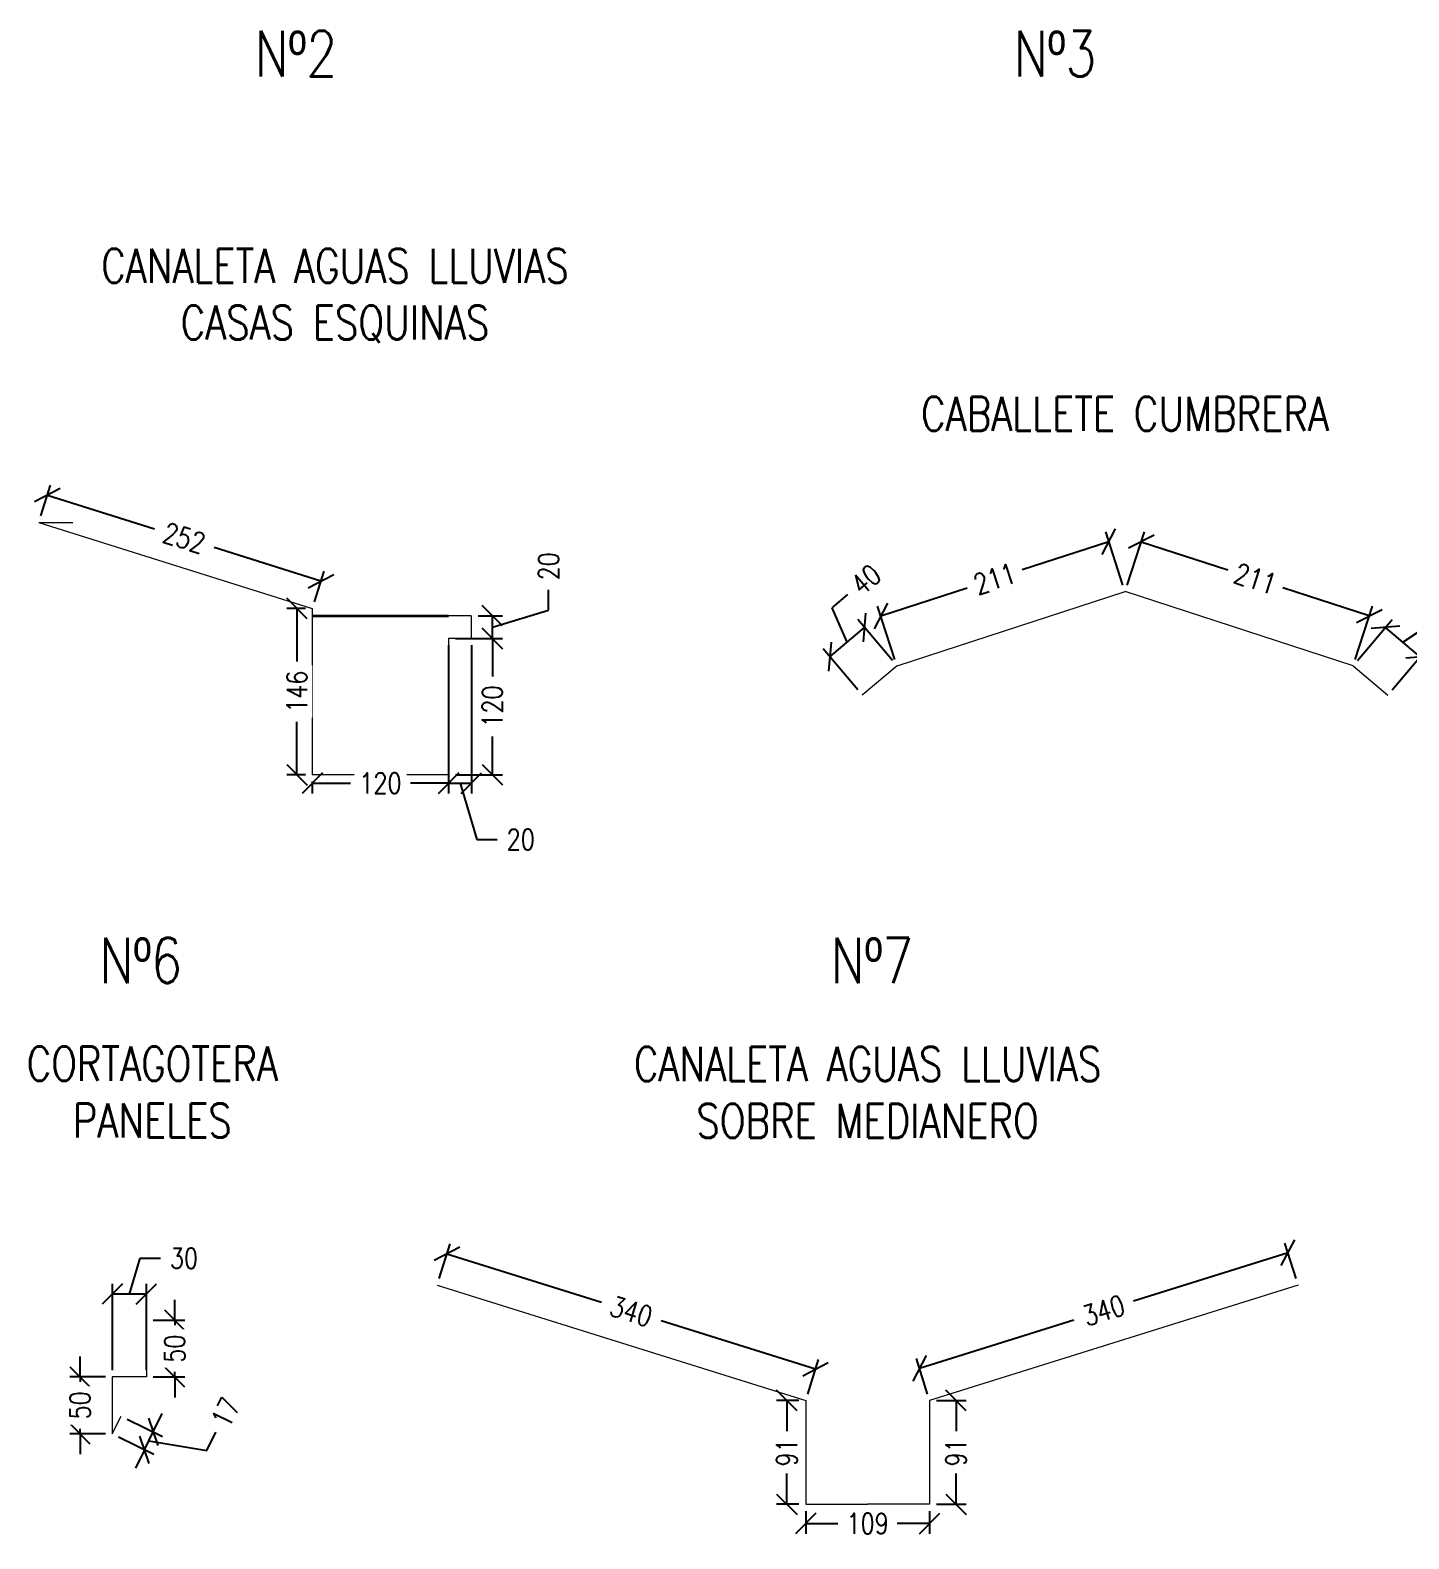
# Model space of a CAD drawing. Header units: metres. Extents: x -2 to 612, y -64 to 156.
# Drawn here: x 505.278 to 506.491, y 12.149 to 13.476 of the extents above; entities that cross this region are included whole.
import ezdxf

# ---------------------------------------------------------------- set-up
doc = ezdxf.new("R2010")
doc.units = ezdxf.units.M
doc.header["$LTSCALE"] = 5
doc.header["$MEASUREMENT"] = 0
doc.layers.get('0').update_dxf_attribs({"color": 30})
doc.layers.get('DEFPOINTS').update_dxf_attribs({"color": 210})
for name, color, linetype, lineweight in [('A-ANNO-DIMS', 3, 'Continuous', 18), ('A-ANNO-SYMB', 3, 'Continuous', 18), ('A-ANNO-TEXT', 3, 'Continuous', 18), ('A-ELEV-MBE1', 7, 'Continuous', 35)]:
    doc.layers.add(name, color=color, linetype=linetype, lineweight=lineweight)
doc.styles.add('E-ROMANS', font='romans.shx', dxfattribs={"width": 0.8})
doc.dimstyles.new('E-0010_TICK_18', dxfattribs={"dimscale": 0.001, "dimtxt": 18, "dimasz": 18, "dimexe": 9, "dimexo": 6, "dimgap": 9, "dimtad": 0, "dimdec": 0, "dimlfac": 1000, "dimzin": 0, "dimdsep": 46, "dimtxsty": 'E-ROMANS', "dimblk": 'OBLIQUE', "dimcen": 9, "dimclrd": 256, "dimclre": 256, "dimclrt": 256, "dimadec": 0, "dimazin": 0, "dimtfac": 1, "dimtdec": 0, "dimtmove": 1, "dimatfit": 3, "dimldrblk": 'OPEN90', "dimfxl": 1, "dimtfill": 1, "dimtolj": 1, "dimtzin": 0, "dimarcsym": 0})

# ---------------------------------------------------------------- blocks, each defined once
blk = doc.blocks.new('_Oblique')
at = {"color": 0, "linetype": 'ByBlock', "lineweight": -2}
blk.add_line((-0.5, -0.5), (0.5, 0.5), dxfattribs=at)
blk = doc.blocks.new('*D1073')
at = {"layer": 'A-ANNO-DIMS', "lineweight": -2, "transparency": 16777216}
for p, q in [((505.2874, 13.0488), (505.2959, 13.0758)), ((505.2932, 13.0672), (505.3873, 13.0376)), ((505.5339, 12.9915), (505.4398, 13.0211)), ((505.5281, 12.9731), (505.5366, 13.0001))]:
    blk.add_line(p, q, dxfattribs=at)
at = {"layer": 'DEFPOINTS', "color": 0, "transparency": 16777216}
for p in [(505.2856, 13.0431), (505.5339, 12.9915), (505.5263, 12.9674)]:
    blk.add_point(p, dxfattribs=at)
at = {"layer": 'A-ANNO-DIMS', "lineweight": -2, "transparency": 16777216, "xscale": 0.018, "yscale": 0.018, "zscale": 0.018}
for p, rotation in [((505.2932, 13.0672), 162.5328064027576), ((505.5339, 12.9915), 342.5328064027576)]:
    blk.add_blockref('_Oblique', p, dxfattribs=dict(at, rotation=rotation))
at = {"layer": 'A-ANNO-DIMS', "transparency": 16777216, "insert": (505.4135, 13.0294), "char_height": 0.018, "attachment_point": 5, "rotation": 342.5328, "style": 'E-ROMANS', "bg_fill": 3, "box_fill_scale": 1.25, "bg_fill_color": 256, "bg_fill_true_color": 13158600, "bg_fill_transparency": 0}
blk.add_mtext('\\A1;252', dxfattribs=at)
blk = doc.blocks.new('_Open90')
at = {"color": 0, "linetype": 'ByBlock', "lineweight": -2}
for p, q in [((0, 0), (-1, 0)), ((-0.5, 0.5), (0, 0)), ((0, 0), (-0.5, -0.5))]:
    blk.add_line(p, q, dxfattribs=at)
blk = doc.blocks.new('*D1074')
at = {"layer": 'A-ANNO-DIMS', "lineweight": -2, "transparency": 16777216}
for p, q in [((505.5203, 12.9674), (505.5038, 12.9674)), ((505.5128, 12.9674), (505.5128, 12.9207)), ((505.5128, 12.821), (505.5128, 12.8677)), ((505.5203, 12.821), (505.5038, 12.821))]:
    blk.add_line(p, q, dxfattribs=at)
at = {"layer": 'DEFPOINTS', "color": 0, "transparency": 16777216}
for p in [(505.5263, 12.9674), (505.5128, 12.821), (505.5263, 12.821)]:
    blk.add_point(p, dxfattribs=at)
at = {"layer": 'A-ANNO-DIMS', "lineweight": -2, "transparency": 16777216, "xscale": 0.018, "yscale": 0.018, "zscale": 0.018}
for p, rotation in [((505.5128, 12.9674), 90), ((505.5128, 12.821), 270)]:
    blk.add_blockref('_Oblique', p, dxfattribs=dict(at, rotation=rotation))
at = {"layer": 'A-ANNO-DIMS', "transparency": 16777216, "insert": (505.5128, 12.8942), "char_height": 0.018, "attachment_point": 5, "rotation": 90, "style": 'E-ROMANS', "bg_fill": 3, "box_fill_scale": 1.25, "bg_fill_color": 256, "bg_fill_true_color": 13158600, "bg_fill_transparency": 0}
blk.add_mtext('\\A1;146', dxfattribs=at)
blk = doc.blocks.new('*D1075')
at = {"layer": 'A-ANNO-DIMS', "lineweight": -2, "transparency": 16777216}
for p, q in [((505.5263, 12.815), (505.5263, 12.8046)), ((505.5263, 12.8136), (505.5598, 12.8136)), ((505.6463, 12.8136), (505.6127, 12.8136)), ((505.6463, 12.815), (505.6463, 12.8046))]:
    blk.add_line(p, q, dxfattribs=at)
at = {"layer": 'DEFPOINTS', "color": 0, "transparency": 16777216}
for p in [(505.5263, 12.821), (505.6463, 12.821), (505.6463, 12.8136)]:
    blk.add_point(p, dxfattribs=at)
at = {"layer": 'A-ANNO-DIMS', "lineweight": -2, "transparency": 16777216, "xscale": 0.018, "yscale": 0.018, "zscale": 0.018, "rotation": 180}
blk.add_blockref('_Oblique', (505.5263, 12.8136), dxfattribs=at)
at = {"layer": 'A-ANNO-DIMS', "lineweight": -2, "transparency": 16777216, "xscale": 0.018, "yscale": 0.018, "zscale": 0.018}
blk.add_blockref('_Oblique', (505.6463, 12.8136), dxfattribs=at)
at = {"layer": 'A-ANNO-DIMS', "transparency": 16777216, "insert": (505.5863, 12.8136), "char_height": 0.018, "attachment_point": 5, "style": 'E-ROMANS', "bg_fill": 3, "box_fill_scale": 1.25, "bg_fill_color": 256, "bg_fill_true_color": 13158600, "bg_fill_transparency": 0}
blk.add_mtext('\\A1;120', dxfattribs=at)
blk = doc.blocks.new('*D1076')
at = {"layer": 'A-ANNO-DIMS', "lineweight": -2, "transparency": 16777216}
for p, q in [((505.6523, 12.941), (505.6938, 12.941)), ((505.6848, 12.941), (505.6848, 12.9075)), ((505.6848, 12.8211), (505.6848, 12.8546)), ((505.6523, 12.8211), (505.6938, 12.8211))]:
    blk.add_line(p, q, dxfattribs=at)
at = {"layer": 'DEFPOINTS', "color": 0, "transparency": 16777216}
for p in [(505.6463, 12.941), (505.6848, 12.941), (505.6463, 12.8211)]:
    blk.add_point(p, dxfattribs=at)
at = {"layer": 'A-ANNO-DIMS', "lineweight": -2, "transparency": 16777216, "xscale": 0.018, "yscale": 0.018, "zscale": 0.018}
for p, rotation in [((505.6848, 12.941), 90), ((505.6848, 12.8211), 270)]:
    blk.add_blockref('_Oblique', p, dxfattribs=dict(at, rotation=rotation))
at = {"layer": 'A-ANNO-DIMS', "transparency": 16777216, "insert": (505.6848, 12.8811), "char_height": 0.018, "attachment_point": 5, "rotation": 90, "style": 'E-ROMANS', "bg_fill": 3, "box_fill_scale": 1.25, "bg_fill_color": 256, "bg_fill_true_color": 13158600, "bg_fill_transparency": 0}
blk.add_mtext('\\A1;120', dxfattribs=at)
blk = doc.blocks.new('*D1077')
at = {"layer": 'A-ANNO-DIMS', "lineweight": -2, "transparency": 16777216}
for p, q in [((505.7343, 12.9659), (505.7343, 12.9839)), ((505.6723, 12.961), (505.6938, 12.961)), ((505.6848, 12.951), (505.7343, 12.9659)), ((505.6848, 12.941), (505.6848, 12.961)), ((505.6523, 12.941), (505.6938, 12.941))]:
    blk.add_line(p, q, dxfattribs=at)
at = {"layer": 'DEFPOINTS', "color": 0, "transparency": 16777216}
for p in [(505.6663, 12.961), (505.6848, 12.961), (505.6463, 12.941)]:
    blk.add_point(p, dxfattribs=at)
at = {"layer": 'A-ANNO-DIMS', "lineweight": -2, "transparency": 16777216, "xscale": 0.018, "yscale": 0.018, "zscale": 0.018}
for p, rotation in [((505.6848, 12.961), 90), ((505.6848, 12.941), 270)]:
    blk.add_blockref('_Oblique', p, dxfattribs=dict(at, rotation=rotation))
at = {"layer": 'A-ANNO-DIMS', "transparency": 16777216, "insert": (505.7343, 13.0045), "char_height": 0.018, "attachment_point": 5, "rotation": 90, "style": 'E-ROMANS', "bg_fill": 3, "box_fill_scale": 1.25, "bg_fill_color": 256, "bg_fill_true_color": 13158600, "bg_fill_transparency": 0}
blk.add_mtext('\\A1;20', dxfattribs=at)
blk = doc.blocks.new('*D1078')
at = {"layer": 'A-ANNO-DIMS', "lineweight": -2, "transparency": 16777216}
for p, q in [((505.6463, 12.935), (505.6463, 12.8046)), ((505.6663, 12.935), (505.6663, 12.8046)), ((505.6463, 12.8136), (505.6663, 12.8136)), ((505.6563, 12.8136), (505.6711, 12.7641)), ((505.6711, 12.7641), (505.6891, 12.7641))]:
    blk.add_line(p, q, dxfattribs=at)
at = {"layer": 'DEFPOINTS', "color": 0, "transparency": 16777216}
for p in [(505.6463, 12.941), (505.6663, 12.941), (505.6663, 12.8136)]:
    blk.add_point(p, dxfattribs=at)
at = {"layer": 'A-ANNO-DIMS', "lineweight": -2, "transparency": 16777216, "xscale": 0.018, "yscale": 0.018, "zscale": 0.018, "rotation": 180}
blk.add_blockref('_Oblique', (505.6463, 12.8136), dxfattribs=at)
at = {"layer": 'A-ANNO-DIMS', "lineweight": -2, "transparency": 16777216, "xscale": 0.018, "yscale": 0.018, "zscale": 0.018}
blk.add_blockref('_Oblique', (505.6663, 12.8136), dxfattribs=at)
at = {"layer": 'A-ANNO-DIMS', "transparency": 16777216, "insert": (505.7098, 12.7641), "char_height": 0.018, "attachment_point": 5, "style": 'E-ROMANS', "bg_fill": 3, "box_fill_scale": 1.25, "bg_fill_color": 256, "bg_fill_true_color": 13158600, "bg_fill_transparency": 0}
blk.add_mtext('\\A1;20', dxfattribs=at)
blk = doc.blocks.new('*D1079')
at = {"layer": 'A-ANNO-DIMS', "lineweight": -2, "transparency": 16777216}
for p, q in [((505.6379, 12.3776), (505.6475, 12.4081)), ((505.6448, 12.3995), (505.7808, 12.357)), ((505.9692, 12.2979), (505.8333, 12.3405)), ((505.9624, 12.276), (505.9719, 12.3065))]:
    blk.add_line(p, q, dxfattribs=at)
at = {"layer": 'DEFPOINTS', "color": 0, "transparency": 16777216}
for p in [(505.6361, 12.3719), (505.9692, 12.2979), (505.9606, 12.2703)]:
    blk.add_point(p, dxfattribs=at)
at = {"layer": 'A-ANNO-DIMS', "lineweight": -2, "transparency": 16777216, "xscale": 0.018, "yscale": 0.018, "zscale": 0.018}
for p, rotation in [((505.6448, 12.3995), 162.6126186627421), ((505.9692, 12.2979), 342.6126186627422)]:
    blk.add_blockref('_Oblique', p, dxfattribs=dict(at, rotation=rotation))
at = {"layer": 'A-ANNO-DIMS', "transparency": 16777216, "insert": (505.807, 12.3487), "char_height": 0.018, "attachment_point": 5, "rotation": 342.6126, "style": 'E-ROMANS', "bg_fill": 3, "box_fill_scale": 1.25, "bg_fill_color": 256, "bg_fill_true_color": 13158600, "bg_fill_transparency": 0}
blk.add_mtext('\\A1;340', dxfattribs=at)
blk = doc.blocks.new('*D1080')
at = {"layer": 'A-ANNO-DIMS', "lineweight": -2, "transparency": 16777216}
for p, q in [((506.3923, 12.3776), (506.3824, 12.4089)), ((506.3851, 12.4003), (506.2492, 12.3578)), ((506.0607, 12.2987), (506.1966, 12.3413)), ((506.0678, 12.276), (506.058, 12.3073))]:
    blk.add_line(p, q, dxfattribs=at)
at = {"layer": 'DEFPOINTS', "color": 0, "transparency": 16777216}
for p in [(506.3851, 12.4003), (506.394, 12.3719), (506.0696, 12.2703)]:
    blk.add_point(p, dxfattribs=at)
at = {"layer": 'A-ANNO-DIMS', "lineweight": -2, "transparency": 16777216, "xscale": 0.018, "yscale": 0.018, "zscale": 0.018}
for p, rotation in [((506.3851, 12.4003), 17.38738133724641), ((506.0607, 12.2987), 197.3873813372464)]:
    blk.add_blockref('_Oblique', p, dxfattribs=dict(at, rotation=rotation))
at = {"layer": 'A-ANNO-DIMS', "transparency": 16777216, "insert": (506.2229, 12.3495), "char_height": 0.018, "attachment_point": 5, "rotation": 17.3874, "style": 'E-ROMANS', "bg_fill": 3, "box_fill_scale": 1.25, "bg_fill_color": 256, "bg_fill_true_color": 13158600, "bg_fill_transparency": 0}
blk.add_mtext('\\A1;340', dxfattribs=at)
blk = doc.blocks.new('*D1081')
at = {"layer": 'A-ANNO-DIMS', "lineweight": -2, "transparency": 16777216}
for p, q in [((505.9546, 12.2703), (505.935, 12.2703)), ((505.944, 12.2703), (505.944, 12.2432)), ((505.944, 12.179), (505.944, 12.206)), ((505.9546, 12.179), (505.935, 12.179))]:
    blk.add_line(p, q, dxfattribs=at)
at = {"layer": 'DEFPOINTS', "color": 0, "transparency": 16777216}
for p in [(505.9606, 12.2703), (505.944, 12.179), (505.9606, 12.179)]:
    blk.add_point(p, dxfattribs=at)
at = {"layer": 'A-ANNO-DIMS', "lineweight": -2, "transparency": 16777216, "xscale": 0.018, "yscale": 0.018, "zscale": 0.018}
for p, rotation in [((505.944, 12.2703), 90), ((505.944, 12.179), 270)]:
    blk.add_blockref('_Oblique', p, dxfattribs=dict(at, rotation=rotation))
at = {"layer": 'A-ANNO-DIMS', "transparency": 16777216, "insert": (505.944, 12.2246), "char_height": 0.018, "attachment_point": 5, "rotation": 90, "style": 'E-ROMANS', "bg_fill": 3, "box_fill_scale": 1.25, "bg_fill_color": 256, "bg_fill_true_color": 13158600, "bg_fill_transparency": 0}
blk.add_mtext('\\A1;91', dxfattribs=at)
blk = doc.blocks.new('*D1082')
at = {"layer": 'A-ANNO-DIMS', "lineweight": -2, "transparency": 16777216}
for p, q in [((505.9606, 12.173), (505.9606, 12.1531)), ((506.0696, 12.173), (506.0696, 12.1531)), ((505.9606, 12.1621), (505.9889, 12.1621)), ((506.0696, 12.1621), (506.0412, 12.1621))]:
    blk.add_line(p, q, dxfattribs=at)
at = {"layer": 'DEFPOINTS', "color": 0, "transparency": 16777216}
for p in [(505.9606, 12.179), (506.0696, 12.179), (506.0696, 12.1621)]:
    blk.add_point(p, dxfattribs=at)
at = {"layer": 'A-ANNO-DIMS', "lineweight": -2, "transparency": 16777216, "xscale": 0.018, "yscale": 0.018, "zscale": 0.018, "rotation": 180}
blk.add_blockref('_Oblique', (505.9606, 12.1621), dxfattribs=at)
at = {"layer": 'A-ANNO-DIMS', "lineweight": -2, "transparency": 16777216, "xscale": 0.018, "yscale": 0.018, "zscale": 0.018}
blk.add_blockref('_Oblique', (506.0696, 12.1621), dxfattribs=at)
at = {"layer": 'A-ANNO-DIMS', "transparency": 16777216, "insert": (506.0151, 12.1621), "char_height": 0.018, "attachment_point": 5, "style": 'E-ROMANS', "bg_fill": 3, "box_fill_scale": 1.25, "bg_fill_color": 256, "bg_fill_true_color": 13158600, "bg_fill_transparency": 0}
blk.add_mtext('\\A1;109', dxfattribs=at)
blk = doc.blocks.new('*D103')
at = {"layer": 'A-ANNO-DIMS', "lineweight": -2, "transparency": 16777216}
for p, q in [((506.0756, 12.2703), (506.1019, 12.2703)), ((506.0929, 12.2703), (506.0929, 12.2432)), ((506.0929, 12.179), (506.0929, 12.206)), ((506.0756, 12.179), (506.1019, 12.179))]:
    blk.add_line(p, q, dxfattribs=at)
at = {"layer": 'DEFPOINTS', "color": 0, "transparency": 16777216}
for p in [(506.0696, 12.2703), (506.0929, 12.2703), (506.0696, 12.179)]:
    blk.add_point(p, dxfattribs=at)
at = {"layer": 'A-ANNO-DIMS', "lineweight": -2, "transparency": 16777216, "xscale": 0.018, "yscale": 0.018, "zscale": 0.018}
for p, rotation in [((506.0929, 12.2703), 90), ((506.0929, 12.179), 270)]:
    blk.add_blockref('_Oblique', p, dxfattribs=dict(at, rotation=rotation))
at = {"layer": 'A-ANNO-DIMS', "transparency": 16777216, "insert": (506.0929, 12.2246), "char_height": 0.018, "attachment_point": 5, "rotation": 90, "style": 'E-ROMANS', "bg_fill": 3, "box_fill_scale": 1.25, "bg_fill_color": 256, "bg_fill_true_color": 13158600, "bg_fill_transparency": 0}
blk.add_mtext('\\A1;91', dxfattribs=at)
blk = doc.blocks.new('*D1083')
at = {"layer": 'A-ANNO-DIMS', "lineweight": -2, "transparency": 16777216}
for p, q in [((505.984, 12.968), (505.9978, 12.9796)), ((505.9971, 12.9378), (505.984, 12.968)), ((505.9818, 12.9249), (506.0124, 12.9507)), ((506.0371, 12.9215), (506.0066, 12.9576)), ((506.0065, 12.8957), (505.976, 12.9318))]:
    blk.add_line(p, q, dxfattribs=at)
at = {"layer": 'DEFPOINTS', "color": 0, "transparency": 16777216}
for p in [(506.0124, 12.9507), (506.0409, 12.9169), (506.0104, 12.8911)]:
    blk.add_point(p, dxfattribs=at)
at = {"layer": 'A-ANNO-DIMS', "lineweight": -2, "transparency": 16777216, "xscale": 0.018, "yscale": 0.018, "zscale": 0.018}
for p, rotation in [((506.0124, 12.9507), 40.14889655415612), ((505.9818, 12.9249), 220.1488965541561)]:
    blk.add_blockref('_Oblique', p, dxfattribs=dict(at, rotation=rotation))
at = {"layer": 'A-ANNO-DIMS', "transparency": 16777216, "insert": (506.0136, 12.9929), "char_height": 0.018, "attachment_point": 5, "rotation": 40.1489, "style": 'E-ROMANS', "bg_fill": 3, "box_fill_scale": 1.25, "bg_fill_color": 256, "bg_fill_true_color": 13158600, "bg_fill_transparency": 0}
blk.add_mtext('\\A1;40', dxfattribs=at)
blk = doc.blocks.new('*D104')
at = {"layer": 'A-ANNO-DIMS', "lineweight": -2, "transparency": 16777216}
for p, q in [((506.2274, 13.0261), (506.1512, 13.0013)), ((506.2398, 12.9879), (506.2246, 13.0347)), ((506.0267, 12.9608), (506.1028, 12.9856)), ((506.0391, 12.9226), (506.0239, 12.9694))]:
    blk.add_line(p, q, dxfattribs=at)
at = {"layer": 'DEFPOINTS', "color": 0, "transparency": 16777216}
for p in [(506.2274, 13.0261), (506.2416, 12.9822), (506.0409, 12.9169)]:
    blk.add_point(p, dxfattribs=at)
at = {"layer": 'A-ANNO-DIMS', "lineweight": -2, "transparency": 16777216, "xscale": 0.018, "yscale": 0.018, "zscale": 0.018}
for p, rotation in [((506.2274, 13.0261), 18.0220854612982), ((506.0267, 12.9608), 198.0220854612982)]:
    blk.add_blockref('_Oblique', p, dxfattribs=dict(at, rotation=rotation))
at = {"layer": 'A-ANNO-DIMS', "transparency": 16777216, "insert": (506.127, 12.9935), "char_height": 0.018, "attachment_point": 5, "rotation": 18.0221, "style": 'E-ROMANS', "bg_fill": 3, "box_fill_scale": 1.25, "bg_fill_color": 256, "bg_fill_true_color": 13158600, "bg_fill_transparency": 0}
blk.add_mtext('\\A1;211', dxfattribs=at)
blk = doc.blocks.new('*D1084')
at = {"layer": 'A-ANNO-DIMS', "lineweight": -2, "transparency": 16777216}
for p, q in [((506.4462, 12.9215), (506.4767, 12.9576)), ((506.5015, 12.9249), (506.4709, 12.9507)), ((506.4862, 12.9378), (506.5137, 12.9558)), ((506.5137, 12.9558), (506.5275, 12.9442)), ((506.4768, 12.8957), (506.5073, 12.9318))]:
    blk.add_line(p, q, dxfattribs=at)
at = {"layer": 'DEFPOINTS', "color": 0, "transparency": 16777216}
for p in [(506.4709, 12.9507), (506.4424, 12.9169), (506.4729, 12.8911)]:
    blk.add_point(p, dxfattribs=at)
at = {"layer": 'A-ANNO-DIMS', "lineweight": -2, "transparency": 16777216, "xscale": 0.018, "yscale": 0.018, "zscale": 0.018}
for p, rotation in [((506.4709, 12.9507), 139.8511034460539), ((506.5015, 12.9249), 319.8511034460539)]:
    blk.add_blockref('_Oblique', p, dxfattribs=dict(at, rotation=rotation))
at = {"layer": 'A-ANNO-DIMS', "transparency": 16777216, "insert": (506.5433, 12.9309), "char_height": 0.018, "attachment_point": 5, "rotation": 319.8511, "style": 'E-ROMANS', "bg_fill": 3, "box_fill_scale": 1.25, "bg_fill_color": 256, "bg_fill_true_color": 13158600, "bg_fill_transparency": 0}
blk.add_mtext('\\A1;40', dxfattribs=at)
blk = doc.blocks.new('*D105')
at = {"layer": 'A-ANNO-DIMS', "lineweight": -2, "transparency": 16777216}
for p, q in [((506.2435, 12.9879), (506.2587, 13.0347)), ((506.2559, 13.0261), (506.3321, 13.0013)), ((506.4566, 12.9608), (506.3805, 12.9856)), ((506.4442, 12.9226), (506.4594, 12.9694))]:
    blk.add_line(p, q, dxfattribs=at)
at = {"layer": 'DEFPOINTS', "color": 0, "transparency": 16777216}
for p in [(506.2559, 13.0261), (506.2416, 12.9822), (506.4424, 12.9169)]:
    blk.add_point(p, dxfattribs=at)
at = {"layer": 'A-ANNO-DIMS', "lineweight": -2, "transparency": 16777216, "xscale": 0.018, "yscale": 0.018, "zscale": 0.018}
for p, rotation in [((506.2559, 13.0261), 161.9779145387018), ((506.4566, 12.9608), 341.9779145387018)]:
    blk.add_blockref('_Oblique', p, dxfattribs=dict(at, rotation=rotation))
at = {"layer": 'A-ANNO-DIMS', "transparency": 16777216, "insert": (506.3563, 12.9935), "char_height": 0.018, "attachment_point": 5, "rotation": 341.9779, "style": 'E-ROMANS', "bg_fill": 3, "box_fill_scale": 1.25, "bg_fill_color": 256, "bg_fill_true_color": 13158600, "bg_fill_transparency": 0}
blk.add_mtext('\\A1;211', dxfattribs=at)
blk = doc.blocks.new('*D1091')
at = {"layer": 'A-ANNO-DIMS', "lineweight": -2, "transparency": 16777216}
for p, q in [((505.4052, 12.341), (505.4052, 12.359)), ((505.3863, 12.341), (505.4142, 12.341)), ((505.4052, 12.341), (505.4052, 12.3367)), ((505.4052, 12.291), (505.4052, 12.2954)), ((505.3863, 12.291), (505.4142, 12.291)), ((505.4052, 12.291), (505.4052, 12.273))]:
    blk.add_line(p, q, dxfattribs=at)
at = {"layer": 'DEFPOINTS', "color": 0, "transparency": 16777216}
for p in [(505.3803, 12.341), (505.3803, 12.291), (505.4052, 12.291)]:
    blk.add_point(p, dxfattribs=at)
at = {"layer": 'A-ANNO-DIMS', "lineweight": -2, "transparency": 16777216, "xscale": 0.018, "yscale": 0.018, "zscale": 0.018}
for p, rotation in [((505.4052, 12.341), 270), ((505.4052, 12.291), 90)]:
    blk.add_blockref('_Oblique', p, dxfattribs=dict(at, rotation=rotation))
at = {"layer": 'A-ANNO-DIMS', "transparency": 16777216, "insert": (505.4052, 12.316), "char_height": 0.018, "attachment_point": 5, "rotation": 90, "style": 'E-ROMANS', "bg_fill": 3, "box_fill_scale": 1.25, "bg_fill_color": 256, "bg_fill_true_color": 13158600, "bg_fill_transparency": 0}
blk.add_mtext('\\A1;50', dxfattribs=at)
blk = doc.blocks.new('*D1092')
at = {"layer": 'A-ANNO-DIMS', "lineweight": -2, "transparency": 16777216}
for p, q in [((505.3653, 12.364), (505.3747, 12.3955)), ((505.3747, 12.3955), (505.3927, 12.3955)), ((505.3503, 12.297), (505.3503, 12.373)), ((505.3803, 12.364), (505.3503, 12.364)), ((505.3803, 12.297), (505.3803, 12.373))]:
    blk.add_line(p, q, dxfattribs=at)
at = {"layer": 'DEFPOINTS', "color": 0, "transparency": 16777216}
for p in [(505.3503, 12.364), (505.3503, 12.291), (505.3803, 12.291)]:
    blk.add_point(p, dxfattribs=at)
at = {"layer": 'A-ANNO-DIMS', "lineweight": -2, "transparency": 16777216, "xscale": 0.018, "yscale": 0.018, "zscale": 0.018, "rotation": 180}
blk.add_blockref('_Oblique', (505.3503, 12.364), dxfattribs=at)
at = {"layer": 'A-ANNO-DIMS', "lineweight": -2, "transparency": 16777216, "xscale": 0.018, "yscale": 0.018, "zscale": 0.018}
blk.add_blockref('_Oblique', (505.3803, 12.364), dxfattribs=at)
at = {"layer": 'A-ANNO-DIMS', "transparency": 16777216, "insert": (505.4134, 12.3955), "char_height": 0.018, "attachment_point": 5, "style": 'E-ROMANS', "bg_fill": 3, "box_fill_scale": 1.25, "bg_fill_color": 256, "bg_fill_true_color": 13158600, "bg_fill_transparency": 0}
blk.add_mtext('\\A1;30', dxfattribs=at)
blk = doc.blocks.new('*D1093')
at = {"layer": 'A-ANNO-DIMS', "lineweight": -2, "transparency": 16777216}
for p, q in [((505.3219, 12.291), (505.3219, 12.309)), ((505.3443, 12.291), (505.3129, 12.291)), ((505.3219, 12.291), (505.3219, 12.2867)), ((505.3219, 12.241), (505.3219, 12.2454)), ((505.3443, 12.241), (505.3129, 12.241)), ((505.3219, 12.241), (505.3219, 12.223))]:
    blk.add_line(p, q, dxfattribs=at)
at = {"layer": 'DEFPOINTS', "color": 0, "transparency": 16777216}
for p in [(505.3503, 12.291), (505.3219, 12.241), (505.3503, 12.241)]:
    blk.add_point(p, dxfattribs=at)
at = {"layer": 'A-ANNO-DIMS', "lineweight": -2, "transparency": 16777216, "xscale": 0.018, "yscale": 0.018, "zscale": 0.018}
for p, rotation in [((505.3219, 12.291), 270), ((505.3219, 12.241), 90)]:
    blk.add_blockref('_Oblique', p, dxfattribs=dict(at, rotation=rotation))
at = {"layer": 'A-ANNO-DIMS', "transparency": 16777216, "insert": (505.3219, 12.266), "char_height": 0.018, "attachment_point": 5, "rotation": 90, "style": 'E-ROMANS', "bg_fill": 3, "box_fill_scale": 1.25, "bg_fill_color": 256, "bg_fill_true_color": 13158600, "bg_fill_transparency": 0}
blk.add_mtext('\\A1;50', dxfattribs=at)
blk = doc.blocks.new('*D1094')
at = {"layer": 'A-ANNO-DIMS', "lineweight": -2, "transparency": 16777216}
for p, q in [((505.3863, 12.2427), (505.3943, 12.2588)), ((505.3634, 12.254), (505.3944, 12.2387)), ((505.3786, 12.227), (505.3863, 12.2427)), ((505.3786, 12.227), (505.3863, 12.2427)), ((505.4335, 12.2263), (505.4414, 12.2424)), ((505.3557, 12.2384), (505.3867, 12.223)), ((505.3825, 12.2348), (505.4335, 12.2263)), ((505.3786, 12.227), (505.3707, 12.2109))]:
    blk.add_line(p, q, dxfattribs=at)
at = {"layer": 'DEFPOINTS', "color": 0, "transparency": 16777216}
for p in [(505.358, 12.2566), (505.3863, 12.2427), (505.3503, 12.241)]:
    blk.add_point(p, dxfattribs=at)
at = {"layer": 'A-ANNO-DIMS', "lineweight": -2, "transparency": 16777216, "xscale": 0.018, "yscale": 0.018, "zscale": 0.018}
for p, rotation in [((505.3863, 12.2427), 243.7485357833926), ((505.3786, 12.227), 63.74853578339265)]:
    blk.add_blockref('_Oblique', p, dxfattribs=dict(at, rotation=rotation))
at = {"layer": 'A-ANNO-DIMS', "transparency": 16777216, "insert": (505.4501, 12.26), "char_height": 0.018, "attachment_point": 5, "rotation": 63.7485, "style": 'E-ROMANS', "bg_fill": 3, "box_fill_scale": 1.25, "bg_fill_color": 256, "bg_fill_true_color": 13158600, "bg_fill_transparency": 0}
blk.add_mtext('\\A1;17', dxfattribs=at)

msp = doc.modelspace()

# ---------------------------------------------------------------- linework, layer by layer
at = {"layer": 'A-ANNO-SYMB'}
for p, q in [((506.04094, 12.91693), (506.24165, 12.98223)), ((505.66626, 12.96102), (505.66626, 12.94102)), ((505.66626, 12.94102), (505.64626, 12.94102)), ((505.64626, 12.94102), (505.64626, 12.82102)), ((505.64626, 12.82102), (505.52626, 12.82102))]:
    msp.add_line(p, q, dxfattribs=at)
for points in [[(505.28556, 13.0431), (505.52626, 12.96736), (505.52626, 12.82102)], [(505.66626, 12.96102), (505.64626, 12.96102)], [(506.04094, 12.91693), (506.01037, 12.89114)], [(506.44236, 12.91693), (506.47293, 12.89114)], [(505.63612, 12.37187), (505.96058, 12.27027), (505.96058, 12.17897), (506.01508, 12.17897)], [(506.39404, 12.37187), (506.06959, 12.27027), (506.06959, 12.17897), (506.01508, 12.17897)], [(505.38028, 12.34102), (505.38028, 12.29102), (505.35028, 12.29102), (505.35028, 12.24102), (505.35799, 12.25664)]]:
    msp.add_lwpolyline(points, dxfattribs=at)
at = {"layer": 'A-ELEV-MBE1'}
msp.add_line((505.52626, 12.96102), (505.64626, 12.96102), dxfattribs=at)

# ---------------------------------------------------------------- texts
at = {"layer": 'A-ANNO-TEXT', "attachment_point": 2, "style": 'E-ROMANS'}
for s, insert, char_height in [('Nº2', (505.51184, 13.47569), 0.04), ('Nº3', (506.18009, 13.47569), 0.04), ('CANALETA AGUAS LLUVIAS\\PCASAS ESQUINAS', (505.54626, 13.28402), 0.03), ('CABALLETE CUMBRERA', (506.24165, 13.15378), 0.03), ('Nº6', (505.37535, 12.67765), 0.04), ('Nº7', (506.01892, 12.67765), 0.04), ('CORTAGOTERA\\PPANELES', (505.38546, 12.58178), 0.03), ('CANALETA AGUAS LLUVIAS\\PSOBRE MEDIANERO', (506.01508, 12.58149), 0.03)]:
    msp.add_mtext(s, dxfattribs=dict(at, insert=insert, char_height=char_height))

# ---------------------------------------------------------------- next in the draw order: dimensions: what is measured, and where the dimension line sits
at = {"layer": 'A-ANNO-DIMS'}
for p1, p2, distance, picture, middle in [((505.28556, 13.0431), (505.52626, 12.96736), 0.02531, '*D1073', (505.41351, 13.02937)), ((506.01037, 12.89114), (506.04094, 12.91693), 0.04424, '*D1083', (506.00468, 12.98543)), ((505.63612, 12.37187), (505.96058, 12.27027), 0.02899, '*D1079', (505.80701, 12.34874)), ((506.06959, 12.27027), (506.39404, 12.37187), 0.02984, '*D1080', (506.2229, 12.34955))]:
    dim = msp.add_aligned_dim(p1=p1, p2=p2, distance=distance, dimstyle='E-0010_TICK_18', dxfattribs=at)
    dim.commit()
    dim.dimension.update_dxf_attribs({"geometry": picture, "text_midpoint": middle})
dim = msp.add_linear_dim(base=(505.40518, 12.29102), p1=(505.38028, 12.34102), p2=(505.38028, 12.29102), angle=90, dimstyle='E-0010_TICK_18', dxfattribs=at)
dim.commit()
dim.dimension.update_dxf_attribs({"geometry": '*D1091', "text_midpoint": (505.40518, 12.31602)})

# ---------------------------------------------------------------- next in the draw order: linework, layer by layer
at = {"layer": 'A-ANNO-SYMB'}
msp.add_line((505.28556, 13.0431), (505.31556, 13.0431), dxfattribs=at)

# ---------------------------------------------------------------- next in the draw order: dimensions: what is measured, and where the dimension line sits
at = {"layer": 'A-ANNO-DIMS'}
dim = msp.add_aligned_dim(p1=(506.04094, 12.91693), p2=(506.24165, 12.98223), distance=0.04615, dimstyle='E-0010_TICK_18', dxfattribs=at)
dim.commit()
dim.dimension.update_dxf_attribs({"geometry": '*D104', "text_midpoint": (506.12702, 12.99346)})
for base, p1, p2, picture, middle in [((505.51284, 12.82102), (505.52626, 12.96736), (505.52626, 12.82102), '*D1074', (505.51284, 12.89419)), ((505.94398, 12.17897), (505.96058, 12.27027), (505.96058, 12.17897), '*D1081', (505.94398, 12.22462))]:
    dim = msp.add_linear_dim(base=base, p1=p1, p2=p2, angle=90, dimstyle='E-0010_TICK_18', dxfattribs=at)
    dim.commit()
    dim.dimension.update_dxf_attribs({"geometry": picture, "text_midpoint": middle})
dim = msp.add_linear_dim(base=(505.35028, 12.36402), p1=(505.38028, 12.29102), p2=(505.35028, 12.29102), dimstyle='E-0010_TICK_18', dxfattribs=at)
dim.commit()
dim.dimension.update_dxf_attribs({"geometry": '*D1092', "text_midpoint": (505.40173, 12.39552)})

# ---------------------------------------------------------------- next in the draw order: linework, layer by layer
at = {"layer": 'A-ANNO-SYMB'}
msp.add_line((506.44236, 12.91693), (506.24165, 12.98223), dxfattribs=at)

# ---------------------------------------------------------------- next in the draw order: dimensions: what is measured, and where the dimension line sits
at = {"layer": 'A-ANNO-DIMS'}
for base, p1, p2, picture, middle in [((505.64626, 12.81358), (505.52626, 12.82102), (505.64626, 12.82102), '*D1075', (505.58626, 12.81358)), ((506.06959, 12.16207), (505.96058, 12.17897), (506.06959, 12.17897), '*D1082', (506.01508, 12.16207))]:
    dim = msp.add_linear_dim(base=base, p1=p1, p2=p2, dimstyle='E-0010_TICK_18', dxfattribs=at)
    dim.commit()
    dim.dimension.update_dxf_attribs({"geometry": picture, "text_midpoint": middle})
dim = msp.add_linear_dim(base=(505.32194, 12.24102), p1=(505.35028, 12.29102), p2=(505.35028, 12.24102), angle=90, dimstyle='E-0010_TICK_18', dxfattribs=at)
dim.commit()
dim.dimension.update_dxf_attribs({"geometry": '*D1093', "text_midpoint": (505.32194, 12.26602)})

# ---------------------------------------------------------------- next in the draw order: dimensions: what is measured, and where the dimension line sits
for base, p1, p2, picture, middle in [((505.68477, 12.94102), (505.64626, 12.82108), (505.64626, 12.94102), '*D1076', (505.68477, 12.88105)), ((506.09293, 12.27027), (506.06959, 12.17897), (506.06959, 12.27027), '*D103', (506.09293, 12.22462))]:
    dim = msp.add_linear_dim(base=base, p1=p1, p2=p2, angle=90, dimstyle='E-0010_TICK_18', dxfattribs=at)
    dim.commit()
    dim.dimension.update_dxf_attribs({"geometry": picture, "text_midpoint": middle})
for p1, p2, distance, picture, middle in [((506.47293, 12.89114), (506.44236, 12.91693), -0.04424, '*D1084', (506.53434, 12.93842)), ((505.35028, 12.24102), (505.35799, 12.25664), -0.03162, '*D1094', (505.4454, 12.25048))]:
    dim = msp.add_aligned_dim(p1=p1, p2=p2, distance=distance, dimstyle='E-0010_TICK_18', dxfattribs=at)
    dim.commit()
    dim.dimension.update_dxf_attribs({"geometry": picture, "text_midpoint": middle})

# ---------------------------------------------------------------- next in the draw order: dimensions: what is measured, and where the dimension line sits
dim = msp.add_aligned_dim(p1=(506.44236, 12.91693), p2=(506.24165, 12.98223), distance=-0.04615, dimstyle='E-0010_TICK_18', dxfattribs=at)
dim.commit()
dim.dimension.update_dxf_attribs({"geometry": '*D105', "text_midpoint": (506.35628, 12.99346)})
dim = msp.add_linear_dim(base=(505.68477, 12.96102), p1=(505.64626, 12.94102), p2=(505.66626, 12.96102), angle=90, dimstyle='E-0010_TICK_18', dxfattribs=at)
dim.commit()
dim.dimension.update_dxf_attribs({"geometry": '*D1077', "text_midpoint": (505.73427, 12.99287)})

# ---------------------------------------------------------------- next in the draw order: dimensions: what is measured, and where the dimension line sits
dim = msp.add_linear_dim(base=(505.66626, 12.81358), p1=(505.64626, 12.94102), p2=(505.66626, 12.94102), dimstyle='E-0010_TICK_18', dxfattribs=at)
dim.commit()
dim.dimension.update_dxf_attribs({"geometry": '*D1078', "text_midpoint": (505.69811, 12.76408)})

doc.saveas('drawing.dxf')
